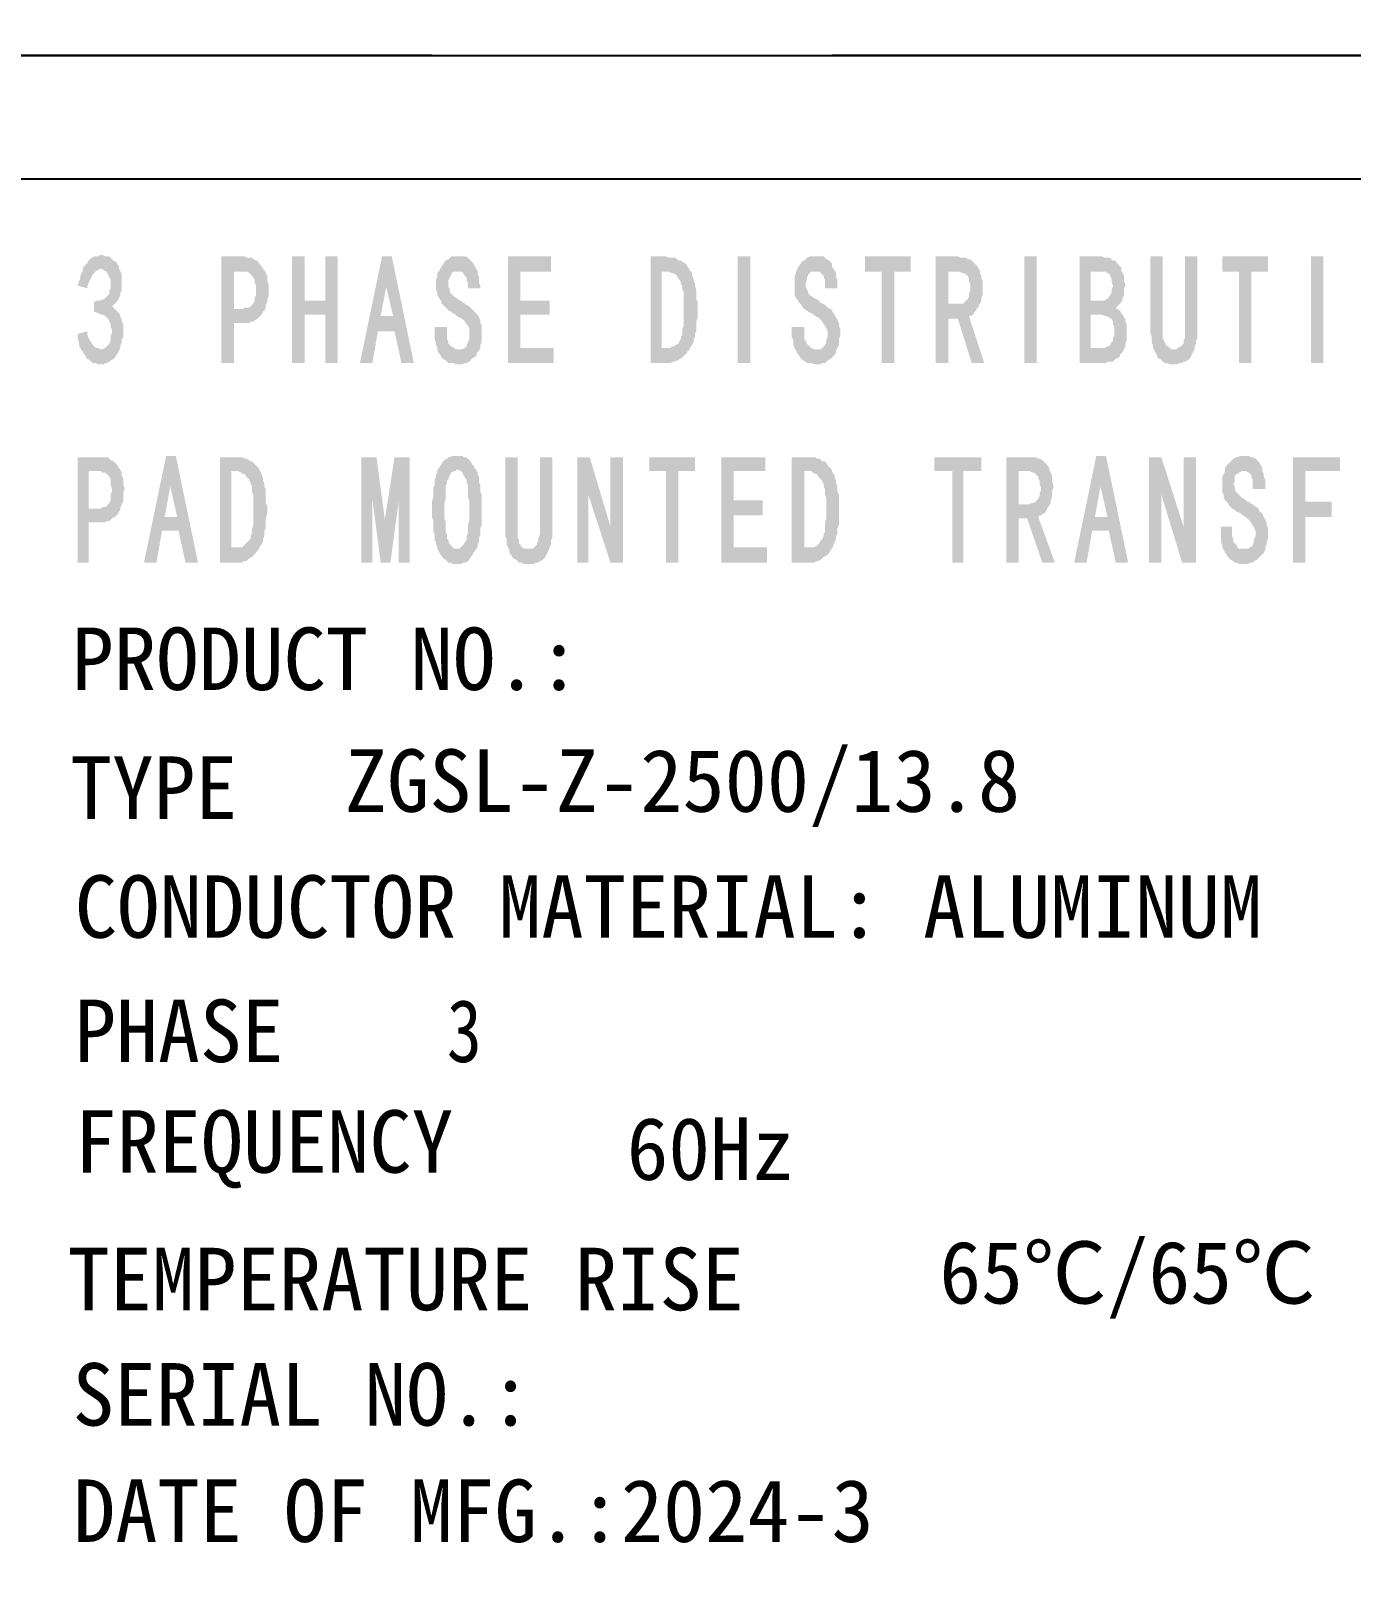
# Model space of a CAD drawing. Header units: inches. Extents: x 198356 to 209798, y -190593 to -183267.
# Drawn here: x 201207.1 to 201260.6, y -183985.7 to -183922.8 of the extents above; entities that cross this region are included whole.
import ezdxf

# ---------------------------------------------------------------- set-up
doc = ezdxf.new("R2010")
doc.units = ezdxf.units.IN
doc.header["$LTSCALE"] = 13
doc.linetypes.add('DASHED', pattern=[0.75, 0.5, -0.25])
for name, color, linetype in [('2', 3, 'Continuous'), ('4虚线层', 6, 'DASHED'), ('PDF_Geometry', 7, 'Continuous')]:
    doc.layers.add(name, color=color, linetype=linetype)
doc.layers.add('2细实线', color=3, linetype='Continuous', lineweight=20)
doc.styles.add('PDF FangSong', font='simfang.ttf')
doc.styles.get("Standard").update_dxf_attribs({"font": 'gbenor.shx', "bigfont": 'gbcbig.shx'})
doc.dimstyles.new('英寸 1-10', dxfattribs={"dimscale": 14, "dimtxt": 3.5, "dimasz": 2, "dimexe": 1.5, "dimexo": 0.5, "dimgap": 0.5, "dimtad": 1, "dimtoh": 1, "dimdec": 0, "dimdsep": 46, "dimtxsty": 'Standard', "dimcen": 2.5, "dimclrd": 3, "dimclre": 3, "dimclrt": 3, "dimadec": 0, "dimazin": 2, "dimtfac": 1, "dimtdec": 0, "dimtmove": 0, "dimatfit": 2, "dimfxl": 1, "dimarcsym": 0})

# ---------------------------------------------------------------- blocks, each defined once
blk = doc.blocks.new('*D101')
at = {"layer": '2细实线', "color": 3, "linetype": 'ByBlock', "lineweight": -2}
for p, q in [((204482.464, -183812.807), (204702.343, -183812.807)), ((204681.343, -183854.807), (204681.343, -185990.802)), ((204332.464, -186032.802), (204702.343, -186032.802)), ((201100.829, -188826.91), (201100.829, -188994.785)), ((199830.829, -188846.487), (199830.829, -188994.785)), ((201072.829, -188973.785), (199858.829, -188973.785))]:
    blk.add_line(p, q, dxfattribs=at)
at = {"layer": '2细实线', "color": 3, "linetype": 'ByBlock'}
for points in [[(204674.343, -183854.807), (204688.343, -183854.807), (204681.343, -183812.807)], [(204674.343, -185990.802), (204688.343, -185990.802), (204681.343, -186032.802)], [(199858.829, -188969.118), (199858.829, -188978.452), (199830.829, -188973.785)], [(201072.829, -188969.118), (201072.829, -188978.452), (201100.829, -188973.785)]]:
    blk.add_solid(points, dxfattribs=at)
at = {"layer": 'Defpoints', "color": 0, "linetype": 'ByBlock'}
for p in [(204475.464, -183812.807), (204325.464, -186032.802), (204681.343, -186032.802), (201100.829, -188819.91), (199830.829, -188839.487), (199830.829, -188973.785)]:
    blk.add_point(p, dxfattribs=at)
at = {"layer": '2细实线', "color": 3, "linetype": 'ByBlock', "insert": (204636.061, -185152.306), "char_height": 73.5, "attachment_point": 5, "rotation": 90}
blk.add_mtext('2220 [87]', dxfattribs=at)
at = {"layer": '2细实线', "color": 3, "linetype": 'ByBlock', "insert": (200465.829, -188941.264), "char_height": 49, "attachment_point": 5}
blk.add_mtext('1270 [50]', dxfattribs=at)

msp = doc.modelspace()

# ---------------------------------------------------------------- hatches: boundary and pattern name
at = {"layer": '2', "linetype": 'Continuous', "transparency": 33554559}
for points in [[(201209.852, -183931.89), (201209.795, -183931.946), (201209.683, -183931.946), (201209.627, -183931.946), (201209.515, -183932.002), (201209.458, -183932.059), (201209.402, -183932.115), (201209.346, -183932.227), (201209.29, -183932.283), (201209.234, -183932.34), (201209.178, -183932.396), (201209.178, -183932.508), (201209.121, -183932.62), (201209.065, -183932.733), (201209.065, -183932.845), (201209.009, -183932.957), (201208.953, -183933.126), (201209.346, -183933.238), (201209.346, -183933.182), (201209.402, -183933.014), (201209.458, -183932.901), (201209.515, -183932.789), (201209.571, -183932.676), (201209.627, -183932.62), (201209.683, -183932.564), (201209.739, -183932.508), (201209.795, -183932.508), (201209.852, -183932.452), (201210.638, -183932.452), (201210.638, -183932.34), (201210.582, -183932.283), (201210.526, -183932.171), (201210.413, -183932.115), (201210.357, -183932.059), (201210.301, -183932.002), (201210.245, -183931.946), (201210.132, -183931.946), (201210.076, -183931.946), (201209.964, -183931.89)], [(201215.749, -183931.946), (201214.794, -183931.946), (201214.794, -183936.271), (201215.3, -183936.271), (201215.3, -183934.642), (201215.749, -183934.642), (201215.805, -183934.642), (201215.918, -183934.642), (201215.974, -183934.586), (201216.086, -183934.586), (201216.142, -183934.53), (201216.255, -183934.474), (201216.311, -183934.418), (201216.367, -183934.361), (201216.423, -183934.305), (201216.479, -183934.193), (201216.535, -183934.137), (201215.3, -183934.081), (201215.3, -183932.564), (201215.637, -183932.564), (201216.535, -183932.508), (201216.479, -183932.452), (201216.423, -183932.339), (201216.367, -183932.283), (201216.311, -183932.227), (201216.255, -183932.115), (201216.198, -183932.115), (201216.086, -183932.059), (201216.03, -183932.002), (201215.918, -183932.002), (201215.861, -183932.002)], [(201218.164, -183931.946), (201217.659, -183931.946), (201217.659, -183936.271), (201218.164, -183936.271), (201218.164, -183934.305), (201219.007, -183934.305), (201218.164, -183933.744)], [(201219.512, -183931.946), (201219.007, -183931.946), (201219.007, -183933.744), (201218.164, -183933.744), (201219.007, -183934.305), (201219.007, -183936.271), (201219.512, -183936.271)], [(201221.703, -183931.946), (201221.31, -183931.946), (201220.411, -183936.271), (201220.916, -183936.271), (201221.141, -183934.979), (201221.815, -183934.979), (201221.253, -183934.361), (201221.478, -183933.182)], [(201221.703, -183931.946), (201221.478, -183933.182), (201221.759, -183934.361), (201221.253, -183934.361), (201221.815, -183934.979), (201222.096, -183936.271), (201222.601, -183936.271)], [(201224.399, -183931.946), (201224.286, -183931.946), (201224.23, -183931.946), (201224.118, -183931.946), (201224.062, -183932.002), (201224.006, -183932.059), (201223.893, -183932.115), (201223.837, -183932.171), (201223.781, -183932.283), (201223.725, -183932.339), (201223.669, -183932.452), (201223.612, -183932.564), (201224.399, -183932.564), (201224.511, -183932.564), (201224.567, -183932.564), (201224.623, -183932.676), (201224.68, -183932.733), (201224.736, -183932.789), (201224.736, -183932.901), (201224.792, -183933.013), (201224.792, -183933.126), (201224.792, -183933.238), (201225.297, -183933.238), (201225.297, -183933.126), (201225.241, -183933.013), (201225.241, -183932.901), (201225.241, -183932.789), (201225.185, -183932.62), (201225.185, -183932.508), (201225.129, -183932.452), (201225.073, -183932.339), (201225.017, -183932.227), (201224.96, -183932.171), (201224.904, -183932.115), (201224.848, -183932.059), (201224.792, -183932.002), (201224.68, -183931.946), (201224.567, -183931.946), (201224.511, -183931.946)], [(201228.162, -183931.946), (201226.421, -183931.946), (201226.421, -183936.271), (201228.274, -183936.271), (201228.274, -183935.653), (201226.926, -183935.653), (201226.926, -183934.305), (201228.106, -183934.305), (201228.106, -183933.744), (201226.926, -183933.744), (201226.926, -183932.564), (201228.162, -183932.564)], [(201232.824, -183931.946), (201232.206, -183931.946), (201232.206, -183936.271), (201232.824, -183936.271), (201232.88, -183936.271), (201232.992, -183936.271), (201233.105, -183936.215), (201233.161, -183936.215), (201233.273, -183936.159), (201233.329, -183936.159), (201233.385, -183936.103), (201233.498, -183936.046), (201233.554, -183935.99), (201233.61, -183935.934), (201233.666, -183935.878), (201233.722, -183935.766), (201233.779, -183935.766), (201233.779, -183935.709), (201232.655, -183935.653), (201232.655, -183932.564), (201232.824, -183932.564), (201233.835, -183932.564), (201233.779, -183932.508), (201233.779, -183932.452), (201233.722, -183932.396), (201233.666, -183932.283), (201233.61, -183932.227), (201233.498, -183932.171), (201233.442, -183932.115), (201233.385, -183932.115), (201233.273, -183932.059), (201233.217, -183932.002), (201233.105, -183932.002), (201232.992, -183932.002), (201232.936, -183932.002)], [(201236.25, -183936.271), (201235.744, -183936.271), (201235.744, -183931.946), (201236.25, -183931.946)], [(201238.89, -183931.946), (201238.834, -183931.946), (201238.721, -183931.946), (201238.665, -183931.946), (201238.553, -183932.002), (201238.497, -183932.059), (201238.44, -183932.115), (201238.328, -183932.171), (201238.272, -183932.283), (201238.216, -183932.339), (201238.16, -183932.452), (201238.103, -183932.564), (201238.89, -183932.564), (201239.002, -183932.564), (201239.058, -183932.564), (201239.171, -183932.676), (201239.227, -183932.733), (201239.227, -183932.789), (201239.283, -183932.901), (201239.283, -183933.013), (201239.283, -183933.126), (201239.283, -183933.238), (201239.788, -183933.238), (201239.788, -183933.126), (201239.788, -183933.013), (201239.788, -183932.901), (201239.732, -183932.789), (201239.732, -183932.62), (201239.676, -183932.508), (201239.62, -183932.452), (201239.564, -183932.339), (201239.564, -183932.227), (201239.508, -183932.171), (201239.451, -183932.115), (201239.339, -183932.059), (201239.283, -183932.002), (201239.227, -183931.946), (201239.114, -183931.946), (201239.002, -183931.946)], [(201242.765, -183931.946), (201240.912, -183931.946), (201240.912, -183932.564), (201241.586, -183932.564), (201241.586, -183936.271), (201242.091, -183936.271), (201242.091, -183932.564), (201242.765, -183932.564)], [(201244.675, -183931.946), (201243.776, -183931.946), (201243.776, -183936.271), (201244.282, -183936.271), (201244.282, -183934.474), (201244.675, -183934.474), (201245.124, -183934.361), (201245.18, -183934.361), (201245.293, -183934.305), (201245.349, -183934.193), (201245.405, -183934.137), (201245.461, -183934.024), (201245.517, -183934.024), (201245.517, -183933.912), (201244.282, -183933.856), (201244.282, -183932.564), (201244.619, -183932.564), (201245.573, -183932.508), (201245.517, -183932.452), (201245.461, -183932.339), (201245.405, -183932.283), (201245.349, -183932.227), (201245.293, -183932.171), (201245.236, -183932.115), (201245.18, -183932.059), (201245.068, -183932.059), (201245.012, -183932.002), (201244.899, -183932.002), (201244.787, -183932.002)], [(201247.876, -183936.271), (201247.371, -183936.271), (201247.371, -183931.946), (201247.876, -183931.946)], [(201250.516, -183931.946), (201249.617, -183931.946), (201249.617, -183936.271), (201250.516, -183936.271), (201250.572, -183936.271), (201250.685, -183936.271), (201250.741, -183936.215), (201250.853, -183936.215), (201250.965, -183936.215), (201251.022, -183936.159), (201251.078, -183936.103), (201251.19, -183936.046), (201251.246, -183935.99), (201251.246, -183935.934), (201251.302, -183935.878), (201251.359, -183935.822), (201251.415, -183935.709), (201250.067, -183935.653), (201250.067, -183934.305), (201250.516, -183934.305), (201251.359, -183934.305), (201251.302, -183934.249), (201251.246, -183934.137), (201251.134, -183934.081), (201251.078, -183934.024), (201251.022, -183934.024), (201251.078, -183934.024), (201251.134, -183933.968), (201251.19, -183933.912), (201251.302, -183933.8), (201250.067, -183933.744), (201250.067, -183932.564), (201250.572, -183932.564), (201251.302, -183932.508), (201251.302, -183932.396), (201251.246, -183932.339), (201251.19, -183932.283), (201251.134, -183932.227), (201251.078, -183932.115), (201250.965, -183932.115), (201250.909, -183932.059), (201250.853, -183932.002), (201250.741, -183932.002), (201250.628, -183932.002)], [(201252.988, -183931.946), (201252.482, -183931.946), (201252.482, -183934.979), (201252.482, -183935.035), (201252.538, -183935.204), (201252.538, -183935.316), (201252.538, -183935.429), (201252.594, -183935.541), (201252.594, -183935.653), (201252.651, -183935.766), (201252.707, -183935.878), (201252.707, -183935.934), (201252.763, -183935.934), (201252.763, -183936.046), (201252.875, -183936.103), (201252.931, -183936.159), (201252.988, -183936.215), (201253.044, -183936.271), (201253.156, -183936.271), (201253.268, -183936.327), (201253.325, -183936.327), (201253.437, -183936.327), (201253.549, -183936.327), (201253.662, -183936.271), (201253.774, -183936.271), (201253.83, -183936.215), (201253.886, -183936.215), (201253.999, -183936.159), (201254.055, -183936.103), (201254.111, -183936.046), (201254.167, -183935.934), (201254.223, -183935.822), (201254.279, -183935.709), (201253.437, -183935.709), (201253.325, -183935.709), (201253.268, -183935.653), (201253.212, -183935.597), (201253.1, -183935.541), (201253.1, -183935.485), (201253.044, -183935.372), (201252.988, -183935.26), (201252.988, -183935.148), (201252.988, -183934.979)], [(201254.392, -183931.946), (201253.886, -183931.946), (201253.886, -183934.979), (201253.886, -183935.148), (201253.886, -183935.26), (201253.83, -183935.372), (201253.83, -183935.485), (201253.774, -183935.541), (201253.718, -183935.597), (201253.605, -183935.653), (201253.549, -183935.709), (201253.437, -183935.709), (201254.279, -183935.709), (201254.279, -183935.597), (201254.336, -183935.485), (201254.336, -183935.372), (201254.392, -183935.26), (201254.392, -183935.092), (201254.392, -183934.979)], [(201257.256, -183931.946), (201255.403, -183931.946), (201255.403, -183932.564), (201256.077, -183932.564), (201256.077, -183936.271), (201256.582, -183936.271), (201256.582, -183932.564), (201257.256, -183932.564)], [(201259.503, -183936.271), (201258.997, -183936.271), (201258.997, -183931.946), (201259.503, -183931.946)], [(201210.638, -183932.452), (201209.851, -183932.452), (201209.964, -183932.452), (201210.02, -183932.508), (201210.132, -183932.564), (201210.188, -183932.676), (201210.245, -183932.789), (201210.301, -183932.901), (201210.301, -183933.013), (201210.301, -183933.126), (201210.301, -183933.238), (201210.245, -183933.35), (201210.245, -183933.463), (201210.188, -183933.519), (201210.132, -183933.575), (201210.076, -183933.631), (201210.02, -183933.687), (201209.964, -183933.687), (201209.851, -183933.744), (201209.739, -183933.744), (201209.627, -183933.8), (201209.627, -183934.193), (201209.683, -183934.193), (201209.795, -183934.249), (201209.908, -183934.305), (201209.964, -183934.305), (201210.076, -183934.361), (201210.132, -183934.418), (201210.188, -183934.474), (201210.245, -183934.586), (201210.301, -183934.698), (201210.301, -183934.811), (201210.357, -183934.923), (201210.357, -183935.035), (201210.301, -183935.148), (201210.301, -183935.26), (201210.301, -183935.372), (201210.245, -183935.485), (201210.188, -183935.541), (201210.132, -183935.597), (201210.076, -183935.653), (201209.964, -183935.709), (201209.908, -183935.709), (201209.121, -183935.766), (201209.177, -183935.822), (201209.234, -183935.934), (201209.29, -183935.99), (201209.29, -183936.046), (201209.346, -183936.103), (201209.458, -183936.159), (201209.514, -183936.215), (201209.571, -183936.271), (201209.683, -183936.271), (201209.795, -183936.327), (201209.851, -183936.327), (201209.908, -183936.327), (201210.02, -183936.327), (201210.076, -183936.271), (201210.132, -183936.271), (201210.245, -183936.215), (201210.301, -183936.159), (201210.413, -183936.103), (201210.469, -183936.046), (201210.525, -183935.934), (201210.582, -183935.878), (201210.638, -183935.766), (201210.694, -183935.653), (201210.694, -183935.541), (201210.75, -183935.429), (201210.75, -183935.316), (201210.806, -183935.204), (201210.806, -183935.092), (201210.806, -183934.979), (201210.806, -183934.811), (201210.806, -183934.698), (201210.75, -183934.586), (201210.75, -183934.474), (201210.694, -183934.418), (201210.694, -183934.361), (201210.638, -183934.249), (201210.525, -183934.137), (201210.469, -183934.081), (201210.413, -183934.024), (201210.357, -183933.968), (201210.469, -183933.856), (201210.525, -183933.8), (201210.582, -183933.744), (201210.638, -183933.631), (201210.694, -183933.519), (201210.694, -183933.407), (201210.75, -183933.294), (201210.75, -183933.182), (201210.75, -183933.07), (201210.75, -183932.901), (201210.75, -183932.789), (201210.75, -183932.676), (201210.694, -183932.564)], [(201216.535, -183932.508), (201215.637, -183932.564), (201215.749, -183932.564), (201215.861, -183932.564), (201215.918, -183932.62), (201215.974, -183932.676), (201216.03, -183932.733), (201216.086, -183932.789), (201216.142, -183932.901), (201216.142, -183933.013), (201216.198, -183933.126), (201216.198, -183933.294), (201216.198, -183933.35), (201216.198, -183933.519), (201216.142, -183933.631), (201216.142, -183933.744), (201216.086, -183933.856), (201216.03, -183933.912), (201215.974, -183933.968), (201215.918, -183934.024), (201215.861, -183934.024), (201215.749, -183934.024), (201215.637, -183934.081), (201215.3, -183934.081), (201216.535, -183934.137), (201216.592, -183934.024), (201216.592, -183933.912), (201216.648, -183933.8), (201216.648, -183933.687), (201216.704, -183933.575), (201216.704, -183933.407), (201216.704, -183933.294), (201216.704, -183933.238), (201216.704, -183933.07), (201216.648, -183932.957), (201216.648, -183932.845), (201216.648, -183932.733), (201216.592, -183932.62)], [(201223.612, -183932.564), (201223.556, -183932.62), (201223.556, -183932.733), (201223.5, -183932.901), (201223.5, -183933.013), (201223.5, -183933.126), (201223.5, -183933.294), (201223.556, -183933.407), (201223.556, -183933.519), (201223.612, -183933.631), (201223.668, -183933.687), (201223.725, -183933.8), (201223.725, -183933.856), (201223.781, -183933.912), (201223.893, -183934.024), (201223.949, -183934.081), (201224.005, -183934.137), (201224.118, -183934.193), (201224.174, -183934.249), (201224.286, -183934.305), (201224.342, -183934.361), (201224.455, -183934.418), (201224.567, -183934.474), (201224.623, -183934.53), (201224.679, -183934.586), (201224.736, -183934.698), (201224.792, -183934.755), (201224.848, -183934.867), (201224.848, -183934.979), (201224.848, -183935.092), (201224.848, -183935.204), (201224.848, -183935.316), (201224.792, -183935.429), (201224.736, -183935.541), (201224.736, -183935.597), (201224.679, -183935.653), (201224.567, -183935.709), (201224.511, -183935.709), (201224.399, -183935.709), (201225.241, -183935.766), (201225.297, -183935.653), (201225.297, -183935.541), (201225.353, -183935.429), (201225.353, -183935.316), (201225.353, -183935.148), (201225.353, -183935.035), (201225.353, -183934.979), (201225.353, -183934.867), (201225.353, -183934.755), (201225.297, -183934.642), (201225.297, -183934.53), (201225.241, -183934.418), (201225.185, -183934.305), (201225.129, -183934.249), (201225.016, -183934.137), (201224.96, -183934.081), (201224.904, -183934.024), (201224.848, -183933.968), (201224.736, -183933.912), (201224.679, -183933.856), (201224.567, -183933.8), (201224.511, -183933.744), (201224.399, -183933.687), (201224.342, -183933.631), (201224.23, -183933.575), (201224.174, -183933.519), (201224.118, -183933.463), (201224.062, -183933.407), (201224.062, -183933.294), (201224.005, -183933.182), (201224.005, -183933.07), (201224.005, -183933.013), (201224.005, -183932.901), (201224.062, -183932.789), (201224.118, -183932.676), (201224.118, -183932.62), (201224.23, -183932.564), (201224.286, -183932.564), (201224.399, -183932.564)], [(201233.835, -183932.564), (201232.824, -183932.564), (201232.88, -183932.564), (201232.936, -183932.564), (201233.048, -183932.62), (201233.105, -183932.62), (201233.217, -183932.676), (201233.273, -183932.733), (201233.329, -183932.845), (201233.385, -183932.901), (201233.442, -183933.013), (201233.442, -183933.07), (201233.498, -183933.182), (201233.498, -183933.294), (201233.554, -183933.407), (201233.554, -183933.519), (201233.554, -183933.687), (201233.554, -183933.8), (201233.554, -183933.968), (201233.554, -183934.137), (201233.554, -183934.193), (201233.554, -183934.305), (201233.554, -183934.474), (201233.554, -183934.642), (201233.554, -183934.755), (201233.498, -183934.867), (201233.498, -183934.979), (201233.498, -183935.092), (201233.442, -183935.204), (201233.442, -183935.26), (201233.385, -183935.372), (201233.329, -183935.485), (201233.217, -183935.541), (201233.161, -183935.597), (201233.105, -183935.597), (201232.992, -183935.653), (201232.936, -183935.653), (201232.824, -183935.653), (201232.655, -183935.653), (201233.779, -183935.709), (201233.835, -183935.597), (201233.891, -183935.541), (201233.947, -183935.429), (201233.947, -183935.316), (201234.003, -183935.204), (201234.003, -183935.092), (201234.059, -183934.979), (201234.059, -183934.867), (201234.059, -183934.698), (201234.059, -183934.586), (201234.116, -183934.418), (201234.116, -183934.305), (201234.116, -183934.137), (201234.116, -183933.968), (201234.116, -183933.8), (201234.059, -183933.687), (201234.059, -183933.519), (201234.059, -183933.407), (201234.059, -183933.294), (201234.003, -183933.126), (201234.003, -183933.013), (201233.947, -183932.957), (201233.947, -183932.845), (201233.891, -183932.733), (201233.891, -183932.62)], [(201238.103, -183932.564), (201238.103, -183932.62), (201238.047, -183932.733), (201238.047, -183932.901), (201238.047, -183933.013), (201238.047, -183933.126), (201238.047, -183933.294), (201238.047, -183933.407), (201238.047, -183933.519), (201238.103, -183933.631), (201238.159, -183933.687), (201238.216, -183933.8), (201238.272, -183933.856), (201238.328, -183933.912), (201238.384, -183934.024), (201238.44, -183934.081), (201238.553, -183934.137), (201238.609, -183934.193), (201238.721, -183934.249), (201238.833, -183934.305), (201238.89, -183934.361), (201239.002, -183934.418), (201239.058, -183934.474), (201239.114, -183934.53), (201239.17, -183934.586), (201239.227, -183934.698), (201239.283, -183934.755), (201239.339, -183934.867), (201239.395, -183934.979), (201239.395, -183935.092), (201239.395, -183935.204), (201239.339, -183935.316), (201239.339, -183935.429), (201239.283, -183935.541), (201239.227, -183935.597), (201239.17, -183935.653), (201239.114, -183935.709), (201239.002, -183935.709), (201238.89, -183935.709), (201239.732, -183935.766), (201239.788, -183935.653), (201239.844, -183935.541), (201239.844, -183935.429), (201239.844, -183935.316), (201239.901, -183935.148), (201239.901, -183935.035), (201239.901, -183934.979), (201239.901, -183934.867), (201239.844, -183934.755), (201239.844, -183934.642), (201239.788, -183934.53), (201239.732, -183934.418), (201239.676, -183934.305), (201239.62, -183934.249), (201239.564, -183934.137), (201239.507, -183934.081), (201239.395, -183934.024), (201239.339, -183933.968), (201239.283, -183933.912), (201239.17, -183933.856), (201239.058, -183933.8), (201239.058, -183933.744), (201238.946, -183933.687), (201238.833, -183933.631), (201238.777, -183933.575), (201238.665, -183933.519), (201238.609, -183933.463), (201238.609, -183933.407), (201238.553, -183933.294), (201238.496, -183933.182), (201238.496, -183933.07), (201238.496, -183933.013), (201238.553, -183932.901), (201238.553, -183932.789), (201238.609, -183932.676), (201238.665, -183932.62), (201238.721, -183932.564), (201238.833, -183932.564), (201238.89, -183932.564)], [(201245.574, -183932.508), (201244.619, -183932.564), (201244.675, -183932.564), (201244.731, -183932.564), (201244.843, -183932.62), (201244.9, -183932.62), (201245.012, -183932.676), (201245.068, -183932.733), (201245.124, -183932.845), (201245.124, -183932.957), (201245.18, -183933.07), (201245.18, -183933.238), (201245.18, -183933.294), (201245.124, -183933.463), (201245.124, -183933.575), (201245.068, -183933.687), (201245.012, -183933.744), (201244.956, -183933.8), (201244.9, -183933.856), (201244.787, -183933.856), (201244.731, -183933.856), (201244.282, -183933.856), (201245.517, -183933.912), (201245.574, -183933.856), (201245.63, -183933.744), (201245.63, -183933.631), (201245.686, -183933.463), (201245.686, -183933.35), (201245.686, -183933.238), (201245.686, -183933.126), (201245.686, -183932.957), (201245.63, -183932.845), (201245.63, -183932.733), (201245.574, -183932.62)], [(201251.302, -183932.508), (201250.572, -183932.564), (201250.685, -183932.564), (201250.741, -183932.62), (201250.853, -183932.676), (201250.853, -183932.733), (201250.909, -183932.845), (201250.909, -183932.957), (201250.965, -183933.126), (201250.965, -183933.182), (201250.909, -183933.294), (201250.909, -183933.407), (201250.853, -183933.519), (201250.797, -183933.575), (201250.797, -183933.631), (201250.685, -183933.687), (201250.628, -183933.744), (201250.516, -183933.744), (201250.067, -183933.744), (201251.302, -183933.8), (201251.359, -183933.687), (201251.359, -183933.631), (201251.415, -183933.519), (201251.415, -183933.407), (201251.415, -183933.238), (201251.471, -183933.126), (201251.471, -183933.07), (201251.415, -183932.957), (201251.415, -183932.845), (201251.415, -183932.733), (201251.359, -183932.62)], [(201223.949, -183934.811), (201223.444, -183934.811), (201223.444, -183935.035), (201223.444, -183935.204), (201223.444, -183935.316), (201223.5, -183935.429), (201223.5, -183935.541), (201223.556, -183935.653), (201223.556, -183935.766), (201223.612, -183935.878), (201223.668, -183935.934), (201223.725, -183936.046), (201223.781, -183936.103), (201223.893, -183936.159), (201223.949, -183936.215), (201224.005, -183936.271), (201224.118, -183936.271), (201224.23, -183936.271), (201224.286, -183936.327), (201224.399, -183936.327), (201224.455, -183936.327), (201224.567, -183936.327), (201224.679, -183936.271), (201224.736, -183936.271), (201224.848, -183936.215), (201224.904, -183936.159), (201224.96, -183936.103), (201225.016, -183936.046), (201225.129, -183935.99), (201225.129, -183935.934), (201225.185, -183935.822), (201225.241, -183935.766), (201224.399, -183935.709), (201224.286, -183935.709), (201224.23, -183935.653), (201224.118, -183935.597), (201224.062, -183935.541), (201224.005, -183935.485), (201224.005, -183935.372), (201223.949, -183935.316), (201223.949, -183935.148), (201223.949, -183935.035)], [(201238.44, -183934.811), (201237.935, -183934.811), (201237.935, -183935.035), (201237.935, -183935.204), (201237.991, -183935.316), (201237.991, -183935.429), (201237.991, -183935.541), (201238.047, -183935.653), (201238.103, -183935.766), (201238.159, -183935.878), (201238.216, -183935.934), (201238.272, -183936.046), (201238.328, -183936.103), (201238.384, -183936.159), (201238.496, -183936.215), (201238.553, -183936.271), (201238.609, -183936.271), (201238.721, -183936.271), (201238.833, -183936.327), (201238.89, -183936.327), (201239.002, -183936.327), (201239.114, -183936.327), (201239.17, -183936.271), (201239.283, -183936.271), (201239.339, -183936.215), (201239.395, -183936.159), (201239.507, -183936.103), (201239.564, -183936.046), (201239.62, -183935.99), (201239.676, -183935.934), (201239.732, -183935.822), (201239.732, -183935.766), (201238.89, -183935.709), (201238.833, -183935.709), (201238.721, -183935.653), (201238.665, -183935.597), (201238.609, -183935.541), (201238.553, -183935.485), (201238.496, -183935.372), (201238.44, -183935.316), (201238.44, -183935.148), (201238.44, -183935.035)], [(201245.124, -183934.361), (201244.675, -183934.474), (201245.237, -183936.271), (201245.742, -183936.271)], [(201251.359, -183934.305), (201250.516, -183934.305), (201250.629, -183934.361), (201250.685, -183934.361), (201250.797, -183934.418), (201250.853, -183934.474), (201250.909, -183934.474), (201250.966, -183934.586), (201250.966, -183934.698), (201251.022, -183934.811), (201251.022, -183934.979), (201251.022, -183935.148), (201250.966, -183935.26), (201250.966, -183935.372), (201250.909, -183935.429), (201250.853, -183935.541), (201250.797, -183935.597), (201250.741, -183935.597), (201250.629, -183935.653), (201250.516, -183935.653), (201250.46, -183935.653), (201250.067, -183935.653), (201251.415, -183935.709), (201251.471, -183935.597), (201251.471, -183935.485), (201251.527, -183935.372), (201251.527, -183935.26), (201251.527, -183935.092), (201251.527, -183934.979), (201251.527, -183934.867), (201251.527, -183934.698), (201251.471, -183934.586), (201251.471, -183934.474), (201251.415, -183934.418)], [(201209.346, -183934.979), (201208.953, -183935.092), (201208.953, -183935.148), (201208.953, -183935.26), (201209.009, -183935.429), (201209.009, -183935.541), (201209.065, -183935.653), (201209.121, -183935.766), (201209.908, -183935.71), (201209.852, -183935.71), (201209.795, -183935.653), (201209.683, -183935.653), (201209.627, -183935.597), (201209.571, -183935.541), (201209.515, -183935.429), (201209.458, -183935.373), (201209.402, -183935.26), (201209.346, -183935.092)], [(201209.908, -183940.09), (201208.953, -183940.09), (201208.953, -183944.359), (201209.402, -183944.359), (201209.402, -183942.73), (201209.908, -183942.73), (201209.964, -183942.73), (201210.076, -183942.73), (201210.132, -183942.674), (201210.245, -183942.674), (201210.301, -183942.618), (201210.357, -183942.562), (201210.469, -183942.506), (201210.525, -183942.449), (201210.582, -183942.393), (201210.638, -183942.281), (201210.694, -183942.225), (201209.402, -183942.169), (201209.402, -183940.652), (201209.795, -183940.652), (201210.694, -183940.596), (201210.638, -183940.54), (201210.582, -183940.427), (201210.525, -183940.371), (201210.469, -183940.315), (201210.413, -183940.259), (201210.301, -183940.203), (201210.245, -183940.147), (201210.188, -183940.09), (201210.076, -183940.09), (201209.964, -183940.09)], [(201212.941, -183940.034), (201212.548, -183940.034), (201211.649, -183944.359), (201212.154, -183944.359), (201212.379, -183943.067), (201213.053, -183943.067), (201212.491, -183942.506), (201212.716, -183941.27)], [(201212.941, -183940.034), (201212.716, -183941.27), (201212.997, -183942.506), (201212.491, -183942.506), (201213.053, -183943.067), (201213.334, -183944.359), (201213.839, -183944.359)], [(201215.356, -183940.09), (201214.738, -183940.09), (201214.738, -183944.359), (201215.356, -183944.359), (201215.412, -183944.359), (201215.524, -183944.359), (201215.637, -183944.359), (201215.693, -183944.303), (201215.805, -183944.303), (201215.861, -183944.247), (201215.918, -183944.191), (201216.03, -183944.134), (201216.086, -183944.078), (201216.142, -183944.022), (201216.198, -183943.966), (201216.255, -183943.854), (201216.311, -183943.854), (201216.311, -183943.797), (201215.187, -183943.741), (201215.187, -183940.652), (201215.356, -183940.652), (201216.367, -183940.652), (201216.311, -183940.596), (201216.311, -183940.54), (201216.255, -183940.484), (201216.198, -183940.427), (201216.086, -183940.315), (201216.03, -183940.259), (201215.974, -183940.259), (201215.918, -183940.203), (201215.805, -183940.147), (201215.749, -183940.147), (201215.637, -183940.09), (201215.524, -183940.09), (201215.468, -183940.09)], [(201221.085, -183940.09), (201220.467, -183940.09), (201220.467, -183944.359), (201220.916, -183944.359), (201220.916, -183941.775)], [(201221.085, -183940.09), (201220.916, -183941.775), (201221.253, -183944.359), (201221.422, -183942.618)], [(201222.433, -183940.09), (201221.815, -183940.09), (201221.422, -183942.618), (201221.253, -183944.359), (201221.647, -183944.359), (201221.984, -183941.888)], [(201222.433, -183940.09), (201221.984, -183941.888), (201221.984, -183944.359), (201222.433, -183944.359)], [(201224.343, -183940.034), (201224.23, -183940.034), (201224.174, -183940.034), (201224.062, -183940.09), (201224.006, -183940.09), (201223.949, -183940.147), (201223.837, -183940.203), (201223.781, -183940.259), (201223.725, -183940.371), (201223.669, -183940.427), (201223.612, -183940.54), (201223.556, -183940.596), (201224.343, -183940.596), (201224.399, -183940.596), (201224.511, -183940.652), (201224.567, -183940.708), (201224.623, -183940.821), (201224.68, -183940.933), (201224.736, -183940.989), (201224.736, -183941.101), (201224.792, -183941.214), (201224.792, -183941.326), (201224.792, -183941.438), (201224.792, -183941.551), (201224.792, -183941.719), (201224.848, -183941.832), (201224.848, -183942), (201224.848, -183942.225), (201224.848, -183942.337), (201224.848, -183942.506), (201224.848, -183942.674), (201224.792, -183942.843), (201224.792, -183942.955), (201224.792, -183943.067), (201224.792, -183943.18), (201224.736, -183943.292), (201224.736, -183943.404), (201224.736, -183943.46), (201224.68, -183943.517), (201224.623, -183943.629), (201224.567, -183943.685), (201224.511, -183943.741), (201224.455, -183943.797), (201224.343, -183943.797), (201225.073, -183943.91), (201225.129, -183943.797), (201225.185, -183943.741), (201225.185, -183943.629), (201225.241, -183943.517), (201225.241, -183943.46), (201225.241, -183943.348), (201225.297, -183943.236), (201225.297, -183943.067), (201225.297, -183942.955), (201225.354, -183942.843), (201225.354, -183942.674), (201225.354, -183942.506), (201225.354, -183942.393), (201225.354, -183942.225), (201225.354, -183942.056), (201225.354, -183941.888), (201225.354, -183941.775), (201225.354, -183941.607), (201225.297, -183941.495), (201225.297, -183941.326), (201225.297, -183941.214), (201225.241, -183941.101), (201225.241, -183940.989), (201225.241, -183940.877), (201225.185, -183940.764), (201225.185, -183940.708), (201225.129, -183940.596), (201225.073, -183940.54), (201225.017, -183940.427), (201224.96, -183940.371), (201224.904, -183940.259), (201224.848, -183940.203), (201224.792, -183940.147), (201224.68, -183940.09), (201224.623, -183940.09), (201224.567, -183940.034), (201224.455, -183940.034)], [(201226.814, -183940.09), (201226.308, -183940.09), (201226.308, -183943.067), (201226.308, -183943.123), (201226.308, -183943.292), (201226.365, -183943.404), (201226.365, -183943.517), (201226.365, -183943.629), (201226.421, -183943.741), (201226.477, -183943.854), (201226.477, -183943.966), (201226.533, -183944.022), (201226.589, -183944.134), (201226.645, -183944.191), (201226.758, -183944.247), (201226.814, -183944.303), (201226.87, -183944.359), (201226.982, -183944.359), (201227.039, -183944.415), (201227.151, -183944.415), (201227.263, -183944.415), (201227.376, -183944.415), (201227.488, -183944.415), (201227.544, -183944.359), (201227.656, -183944.359), (201227.713, -183944.303), (201227.825, -183944.247), (201227.881, -183944.191), (201227.937, -183944.134), (201227.993, -183944.022), (201228.05, -183943.91), (201228.106, -183943.797), (201227.263, -183943.797), (201227.151, -183943.797), (201227.095, -183943.797), (201226.982, -183943.741), (201226.926, -183943.629), (201226.87, -183943.573), (201226.87, -183943.46), (201226.814, -183943.348), (201226.814, -183943.236), (201226.814, -183943.067)], [(201228.218, -183940.09), (201227.713, -183940.09), (201227.713, -183943.067), (201227.713, -183943.236), (201227.656, -183943.348), (201227.656, -183943.46), (201227.6, -183943.573), (201227.6, -183943.629), (201227.488, -183943.741), (201227.432, -183943.797), (201227.376, -183943.797), (201227.263, -183943.797), (201228.106, -183943.797), (201228.106, -183943.741), (201228.162, -183943.629), (201228.162, -183943.46), (201228.218, -183943.348), (201228.218, -183943.236), (201228.218, -183943.067)], [(201229.735, -183940.09), (201229.229, -183940.09), (201229.229, -183944.359), (201229.678, -183944.359), (201229.678, -183941.607)], [(201229.735, -183940.09), (201229.678, -183941.607), (201230.577, -183944.359), (201230.577, -183942.899)], [(201231.083, -183940.09), (201230.577, -183940.09), (201230.577, -183942.899), (201230.577, -183944.359), (201231.083, -183944.359)], [(201234.003, -183940.09), (201232.15, -183940.09), (201232.15, -183940.652), (201232.824, -183940.652), (201232.824, -183944.359), (201233.329, -183944.359), (201233.329, -183940.652), (201234.003, -183940.652)], [(201236.868, -183940.09), (201235.07, -183940.09), (201235.07, -183944.359), (201236.924, -183944.359), (201236.924, -183943.741), (201235.576, -183943.741), (201235.576, -183942.449), (201236.755, -183942.449), (201236.755, -183941.832), (201235.576, -183941.832), (201235.576, -183940.652), (201236.868, -183940.652)], [(201238.553, -183940.09), (201237.935, -183940.09), (201237.935, -183944.359), (201238.553, -183944.359), (201238.665, -183944.359), (201238.721, -183944.359), (201238.834, -183944.359), (201238.946, -183944.303), (201239.002, -183944.303), (201239.114, -183944.247), (201239.171, -183944.191), (201239.227, -183944.134), (201239.339, -183944.078), (201239.395, -183944.022), (201239.451, -183943.966), (201239.508, -183943.854), (201239.564, -183943.797), (201238.44, -183943.741), (201238.44, -183940.652), (201238.553, -183940.652), (201239.564, -183940.652), (201239.564, -183940.596), (201239.508, -183940.54), (201239.451, -183940.484), (201239.395, -183940.427), (201239.339, -183940.315), (201239.283, -183940.259), (201239.171, -183940.259), (201239.114, -183940.203), (201239.058, -183940.147), (201238.946, -183940.147), (201238.89, -183940.09), (201238.777, -183940.09), (201238.665, -183940.09)], [(201245.63, -183940.09), (201243.72, -183940.09), (201243.72, -183940.652), (201244.45, -183940.652), (201244.45, -183944.359), (201244.9, -183944.359), (201244.9, -183940.652), (201245.63, -183940.652)], [(201247.539, -183940.09), (201246.641, -183940.09), (201246.641, -183944.359), (201247.146, -183944.359), (201247.146, -183942.562), (201247.483, -183942.562), (201247.933, -183942.506), (201247.989, -183942.449), (201248.045, -183942.449), (201248.101, -183942.393), (201248.213, -183942.337), (201248.27, -183942.225), (201248.326, -183942.112), (201248.382, -183942.056), (201247.146, -183942), (201247.146, -183940.652), (201247.483, -183940.652), (201248.382, -183940.596), (201248.382, -183940.54), (201248.326, -183940.427), (201248.27, -183940.371), (201248.213, -183940.315), (201248.157, -183940.259), (201248.101, -183940.203), (201247.989, -183940.147), (201247.933, -183940.147), (201247.82, -183940.09), (201247.764, -183940.09), (201247.652, -183940.09)], [(201250.685, -183940.034), (201250.292, -183940.034), (201249.393, -183944.359), (201249.898, -183944.359), (201250.123, -183943.067), (201250.797, -183943.067), (201250.235, -183942.506), (201250.46, -183941.27)], [(201250.685, -183940.034), (201250.46, -183941.27), (201250.741, -183942.506), (201250.235, -183942.506), (201250.797, -183943.067), (201251.078, -183944.359), (201251.583, -183944.359)], [(201252.931, -183940.09), (201252.426, -183940.09), (201252.426, -183944.359), (201252.931, -183944.359), (201252.931, -183941.607)], [(201252.931, -183940.09), (201252.931, -183941.607), (201253.774, -183944.359), (201253.83, -183942.899)], [(201254.335, -183940.09), (201253.83, -183940.09), (201253.83, -183942.899), (201253.774, -183944.359), (201254.335, -183944.359)], [(201256.301, -183940.034), (201256.189, -183940.034), (201256.133, -183940.034), (201256.021, -183940.09), (201255.964, -183940.09), (201255.852, -183940.147), (201255.796, -183940.203), (201255.74, -183940.259), (201255.627, -183940.371), (201255.571, -183940.427), (201255.515, -183940.54), (201255.515, -183940.652), (201256.301, -183940.652), (201256.358, -183940.652), (201256.47, -183940.708), (201256.526, -183940.764), (201256.582, -183940.821), (201256.582, -183940.877), (201256.638, -183940.989), (201256.638, -183941.101), (201256.638, -183941.214), (201256.638, -183941.382), (201257.144, -183941.382), (201257.144, -183941.326), (201257.144, -183941.214), (201257.144, -183941.101), (201257.144, -183940.989), (201257.088, -183940.877), (201257.088, -183940.764), (201257.032, -183940.652), (201257.032, -183940.54), (201256.975, -183940.427), (201256.919, -183940.315), (201256.863, -183940.259), (201256.807, -183940.203), (201256.751, -183940.147), (201256.638, -183940.09), (201256.582, -183940.09), (201256.47, -183940.034), (201256.358, -183940.034)], [(201260.177, -183940.09), (201258.267, -183940.09), (201258.267, -183944.359), (201258.773, -183944.359), (201258.773, -183942.506), (201259.84, -183942.506), (201259.84, -183941.888), (201258.773, -183941.888), (201258.773, -183940.652), (201260.177, -183940.652)], [(201210.694, -183940.596), (201209.795, -183940.652), (201209.908, -183940.652), (201209.964, -183940.708), (201210.076, -183940.708), (201210.132, -183940.765), (201210.189, -183940.821), (201210.245, -183940.877), (201210.301, -183940.989), (201210.301, -183941.102), (201210.301, -183941.214), (201210.357, -183941.382), (201210.357, -183941.439), (201210.301, -183941.607), (201210.301, -183941.719), (201210.301, -183941.832), (201210.245, -183941.944), (201210.189, -183942), (201210.132, -183942.056), (201210.076, -183942.113), (201209.964, -183942.113), (201209.908, -183942.169), (201209.795, -183942.169), (201209.402, -183942.169), (201210.694, -183942.225), (201210.694, -183942.113), (201210.75, -183942), (201210.806, -183941.888), (201210.806, -183941.776), (201210.806, -183941.663), (201210.806, -183941.551), (201210.863, -183941.382), (201210.863, -183941.326), (201210.806, -183941.214), (201210.806, -183941.045), (201210.806, -183940.933), (201210.75, -183940.821), (201210.75, -183940.708)], [(201216.367, -183940.652), (201215.356, -183940.652), (201215.412, -183940.652), (201215.468, -183940.652), (201215.581, -183940.708), (201215.637, -183940.764), (201215.749, -183940.764), (201215.805, -183940.877), (201215.861, -183940.933), (201215.918, -183940.989), (201215.918, -183941.045), (201215.974, -183941.101), (201215.974, -183941.158), (201216.03, -183941.27), (201216.03, -183941.382), (201216.03, -183941.495), (201216.086, -183941.607), (201216.086, -183941.775), (201216.086, -183941.888), (201216.086, -183942.056), (201216.086, -183942.225), (201216.086, -183942.281), (201216.086, -183942.449), (201216.086, -183942.562), (201216.086, -183942.73), (201216.086, -183942.843), (201216.03, -183943.011), (201216.03, -183943.123), (201216.03, -183943.18), (201215.974, -183943.292), (201215.974, -183943.404), (201215.918, -183943.46), (201215.805, -183943.573), (201215.749, -183943.629), (201215.693, -183943.685), (201215.637, -183943.741), (201215.524, -183943.741), (201215.412, -183943.741), (201215.356, -183943.741), (201215.187, -183943.741), (201216.311, -183943.797), (201216.367, -183943.685), (201216.423, -183943.629), (201216.479, -183943.517), (201216.479, -183943.404), (201216.535, -183943.292), (201216.535, -183943.18), (201216.535, -183943.067), (201216.592, -183942.955), (201216.592, -183942.843), (201216.592, -183942.674), (201216.592, -183942.562), (201216.648, -183942.393), (201216.648, -183942.225), (201216.648, -183942.056), (201216.592, -183941.944), (201216.592, -183941.775), (201216.592, -183941.607), (201216.592, -183941.495), (201216.592, -183941.382), (201216.535, -183941.27), (201216.535, -183941.158), (201216.479, -183941.045), (201216.479, -183940.933), (201216.423, -183940.821), (201216.423, -183940.764)], [(201223.556, -183940.596), (201223.556, -183940.708), (201223.5, -183940.765), (201223.5, -183940.877), (201223.444, -183940.989), (201223.444, -183941.102), (201223.444, -183941.214), (201223.388, -183941.326), (201223.388, -183941.439), (201223.388, -183941.607), (201223.388, -183941.719), (201223.332, -183941.888), (201223.332, -183942.056), (201223.332, -183942.225), (201223.332, -183942.393), (201223.332, -183942.506), (201223.388, -183942.674), (201223.388, -183942.843), (201223.388, -183942.955), (201223.388, -183943.067), (201223.444, -183943.236), (201223.444, -183943.348), (201223.444, -183943.461), (201223.5, -183943.517), (201223.5, -183943.629), (201223.556, -183943.741), (201223.556, -183943.798), (201223.612, -183943.91), (201223.669, -183944.022), (201223.725, -183944.078), (201223.781, -183944.191), (201223.893, -183944.247), (201223.949, -183944.303), (201224.006, -183944.359), (201224.118, -183944.359), (201224.174, -183944.415), (201224.286, -183944.415), (201224.343, -183944.415), (201224.455, -183944.415), (201224.511, -183944.415), (201224.623, -183944.359), (201224.68, -183944.359), (201224.792, -183944.303), (201224.848, -183944.247), (201224.904, -183944.135), (201224.96, -183944.078), (201225.017, -183943.966), (201225.073, -183943.91), (201224.343, -183943.798), (201224.286, -183943.798), (201224.23, -183943.798), (201224.174, -183943.741), (201224.062, -183943.629), (201224.006, -183943.517), (201224.006, -183943.461), (201223.949, -183943.404), (201223.949, -183943.292), (201223.949, -183943.236), (201223.893, -183943.124), (201223.893, -183943.011), (201223.893, -183942.843), (201223.893, -183942.73), (201223.837, -183942.562), (201223.837, -183942.393), (201223.837, -183942.225), (201223.837, -183942.113), (201223.837, -183941.944), (201223.893, -183941.776), (201223.893, -183941.607), (201223.893, -183941.495), (201223.893, -183941.326), (201223.893, -183941.214), (201223.949, -183941.158), (201223.949, -183941.045), (201224.006, -183940.989), (201224.006, -183940.933), (201224.062, -183940.821), (201224.118, -183940.708), (201224.23, -183940.652), (201224.286, -183940.652), (201224.343, -183940.596)], [(201239.564, -183940.652), (201238.553, -183940.652), (201238.609, -183940.652), (201238.721, -183940.652), (201238.777, -183940.708), (201238.89, -183940.764), (201238.946, -183940.764), (201239.002, -183940.877), (201239.058, -183940.933), (201239.114, -183940.989), (201239.171, -183941.045), (201239.171, -183941.101), (201239.227, -183941.158), (201239.227, -183941.27), (201239.283, -183941.382), (201239.283, -183941.495), (201239.283, -183941.607), (201239.339, -183941.775), (201239.339, -183941.888), (201239.339, -183942.056), (201239.339, -183942.225), (201239.339, -183942.281), (201239.339, -183942.449), (201239.339, -183942.562), (201239.283, -183942.73), (201239.283, -183942.843), (201239.283, -183943.011), (201239.283, -183943.123), (201239.227, -183943.18), (201239.227, -183943.292), (201239.171, -183943.404), (201239.114, -183943.46), (201239.058, -183943.573), (201239.002, -183943.629), (201238.946, -183943.685), (201238.834, -183943.741), (201238.777, -183943.741), (201238.665, -183943.741), (201238.553, -183943.741), (201238.44, -183943.741), (201239.564, -183943.797), (201239.62, -183943.685), (201239.62, -183943.629), (201239.676, -183943.517), (201239.732, -183943.404), (201239.732, -183943.292), (201239.788, -183943.18), (201239.788, -183943.067), (201239.788, -183942.955), (201239.845, -183942.843), (201239.845, -183942.674), (201239.845, -183942.562), (201239.845, -183942.393), (201239.845, -183942.225), (201239.845, -183942.056), (201239.845, -183941.944), (201239.845, -183941.775), (201239.845, -183941.607), (201239.788, -183941.495), (201239.788, -183941.382), (201239.788, -183941.27), (201239.732, -183941.158), (201239.732, -183941.045), (201239.676, -183940.933), (201239.676, -183940.821), (201239.62, -183940.764)], [(201248.382, -183940.596), (201247.483, -183940.652), (201247.596, -183940.652), (201247.708, -183940.708), (201247.764, -183940.708), (201247.82, -183940.765), (201247.876, -183940.821), (201247.933, -183940.877), (201247.933, -183940.933), (201247.989, -183941.045), (201247.989, -183941.158), (201248.045, -183941.326), (201248.045, -183941.439), (201247.989, -183941.551), (201247.989, -183941.663), (201247.933, -183941.776), (201247.876, -183941.832), (201247.82, -183941.888), (201247.764, -183941.944), (201247.652, -183941.944), (201247.596, -183942), (201247.146, -183942), (201248.382, -183942.056), (201248.438, -183941.944), (201248.438, -183941.832), (201248.494, -183941.719), (201248.494, -183941.607), (201248.494, -183941.439), (201248.55, -183941.326), (201248.55, -183941.214), (201248.494, -183941.045), (201248.494, -183940.933), (201248.494, -183940.821), (201248.438, -183940.708)], [(201255.515, -183940.652), (201255.459, -183940.764), (201255.403, -183940.877), (201255.403, -183940.989), (201255.403, -183941.101), (201255.403, -183941.214), (201255.403, -183941.382), (201255.403, -183941.495), (201255.459, -183941.607), (201255.459, -183941.719), (201255.515, -183941.832), (201255.571, -183941.888), (201255.627, -183941.944), (201255.683, -183942.056), (201255.74, -183942.112), (201255.796, -183942.169), (201255.908, -183942.225), (201255.964, -183942.281), (201256.077, -183942.337), (201256.189, -183942.393), (201256.245, -183942.449), (201256.357, -183942.506), (201256.414, -183942.562), (201256.47, -183942.618), (201256.582, -183942.73), (201256.582, -183942.786), (201256.638, -183942.843), (201256.694, -183942.955), (201256.751, -183943.067), (201256.751, -183943.18), (201256.751, -183943.292), (201256.694, -183943.404), (201256.694, -183943.517), (201256.638, -183943.629), (201256.638, -183943.685), (201256.526, -183943.741), (201256.47, -183943.797), (201256.357, -183943.797), (201256.301, -183943.797), (201257.144, -183943.854), (201257.144, -183943.741), (201257.2, -183943.629), (201257.2, -183943.517), (201257.256, -183943.404), (201257.256, -183943.236), (201257.256, -183943.123), (201257.256, -183943.067), (201257.256, -183942.955), (201257.2, -183942.843), (201257.2, -183942.73), (201257.144, -183942.618), (201257.088, -183942.506), (201257.031, -183942.393), (201256.975, -183942.337), (201256.919, -183942.281), (201256.863, -183942.169), (201256.807, -183942.112), (201256.694, -183942.056), (201256.638, -183942), (201256.526, -183941.944), (201256.47, -183941.888), (201256.414, -183941.888), (201256.301, -183941.775), (201256.189, -183941.719), (201256.133, -183941.663), (201256.077, -183941.607), (201256.02, -183941.551), (201255.964, -183941.495), (201255.908, -183941.382), (201255.908, -183941.27), (201255.852, -183941.158), (201255.908, -183941.101), (201255.908, -183940.989), (201255.908, -183940.877), (201255.964, -183940.764), (201256.02, -183940.764), (201256.077, -183940.708), (201256.189, -183940.652), (201256.301, -183940.652)], [(201247.932, -183942.506), (201247.483, -183942.562), (201248.101, -183944.359), (201248.607, -183944.359)], [(201255.796, -183942.899), (201255.347, -183942.899), (201255.347, -183943.123), (201255.347, -183943.292), (201255.347, -183943.404), (201255.347, -183943.517), (201255.403, -183943.629), (201255.403, -183943.741), (201255.459, -183943.854), (201255.515, -183943.966), (201255.571, -183944.022), (201255.627, -183944.134), (201255.684, -183944.191), (201255.74, -183944.247), (201255.852, -183944.303), (201255.908, -183944.359), (201256.021, -183944.359), (201256.077, -183944.415), (201256.189, -183944.415), (201256.301, -183944.415), (201256.358, -183944.415), (201256.47, -183944.415), (201256.526, -183944.359), (201256.638, -183944.359), (201256.695, -183944.303), (201256.807, -183944.247), (201256.863, -183944.191), (201256.919, -183944.134), (201256.975, -183944.078), (201257.032, -183944.022), (201257.088, -183943.966), (201257.144, -183943.854), (201256.301, -183943.797), (201256.245, -183943.797), (201256.189, -183943.797), (201256.077, -183943.797), (201256.021, -183943.741), (201255.964, -183943.629), (201255.908, -183943.573), (201255.852, -183943.517), (201255.852, -183943.404), (201255.796, -183943.292), (201255.796, -183943.123)]]:
    msp.add_hatch(color=256, dxfattribs=at).paths.add_polyline_path(points)

# ---------------------------------------------------------------- linework, layer by layer
at = {"layer": '4虚线层', "ltscale": 5}
msp.add_line((201515.829, -183923.802), (199955.829, -183923.802), dxfattribs=at)
at = {"layer": 'PDF_Geometry', "lineweight": 25}
for points in [[(201136.835, -183923.802), (201286.856, -183923.802), (201286.856, -184098.817), (201136.835, -184098.817), (201136.835, -183923.802)], [(201136.835, -183923.802), (201286.856, -183923.802), (201286.856, -184098.817), (201136.835, -184098.817), (201136.835, -183923.802)], [(201148.798, -183928.801), (201274.836, -183928.801)]]:
    msp.add_lwpolyline(points, dxfattribs=at)

# ---------------------------------------------------------------- texts
at = {"layer": '2', "linetype": 'Continuous', "char_height": 2.53409, "attachment_point": 7, "style": 'PDF FangSong'}
for s, insert in [('{\\W0.99786;PRODUCT NO.:}', (201208.705, -183949.569)), ('{\\W0.9935;ZGSL-Z-2500/13.8}', (201219.797, -183955.086)), ('\\W0.981255;TYPE', (201208.661, -183954.753)), ('{\\W0.9985;CONDUCTOR MATERIAL: ALUMINUM}', (201208.835, -183959.618)), ('\\W0.985228;PHASE', (201208.821, -183964.657)), ('\\W0.824342;3', (201223.938, -183964.657)), ('\\W0.990925;FREQUENCY', (201208.835, -183969.74)), ('\\W0.980805;60Hz', (201231.236, -183969.436)), ('\\W0.984330;65℃/65℃', (201243.921, -183975.026)), ('{\\W0.9951;TEMPERATURE RISE}', (201208.546, -183974.721)), ('\\W0.981992;SERIAL NO.:', (201208.748, -183979.399)), ('{\\W0.9917;DATE OF MFG.:2024-3}', (201208.777, -183984.119))]:
    msp.add_mtext(s, dxfattribs=dict(at, insert=insert))

# ---------------------------------------------------------------- dimensions: what is measured, and where the dimension line sits
at = {"layer": '2细实线', "linetype": 'ByBlock'}
dim = msp.add_linear_dim(base=(204681.343, -186032.802), p1=(204475.464, -183812.807), p2=(204325.464, -186032.802), angle=90, dimstyle='英寸 1-10', override={"dimtxt": 5.25, "dimasz": 3}, dxfattribs=at)
dim.commit()
dim.dimension.update_dxf_attribs({"geometry": '*D101', "text_midpoint": (204681.343, -185152.306), "dimtype": 160})
dim = msp.add_linear_dim(base=(199830.829, -188973.785), p1=(201100.829, -188819.91), p2=(199830.829, -188839.487), dimstyle='英寸 1-10', dxfattribs=at)
dim.commit()
dim.dimension.update_dxf_attribs({"geometry": '*D101', "text_midpoint": (200465.829, -188941.264)})

doc.saveas('drawing.dxf')
